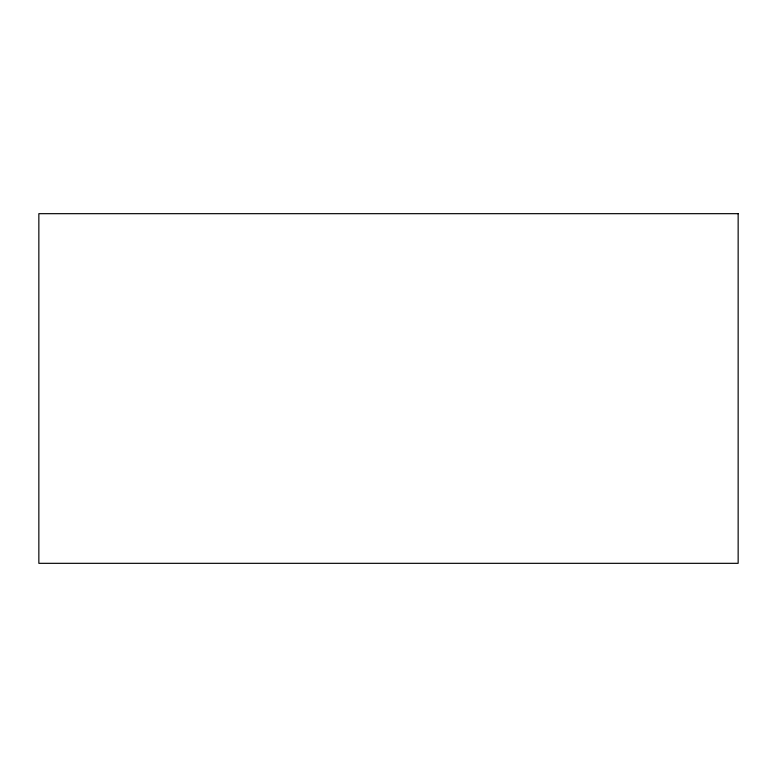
<?xml version="1.0" encoding="UTF-8"?>
<svg xmlns="http://www.w3.org/2000/svg" width="777" height="777" viewBox="0 0 777 777"><rect width="100%" height="100%" fill="white"/><g stroke="black" fill="none" stroke-linecap="round" stroke-linejoin="round"><path stroke-width="1.17" d="M738.15 213.675L38.85 213.675L38.85 563.325L738.15 563.325L738.15 213.675"/></g></svg>
